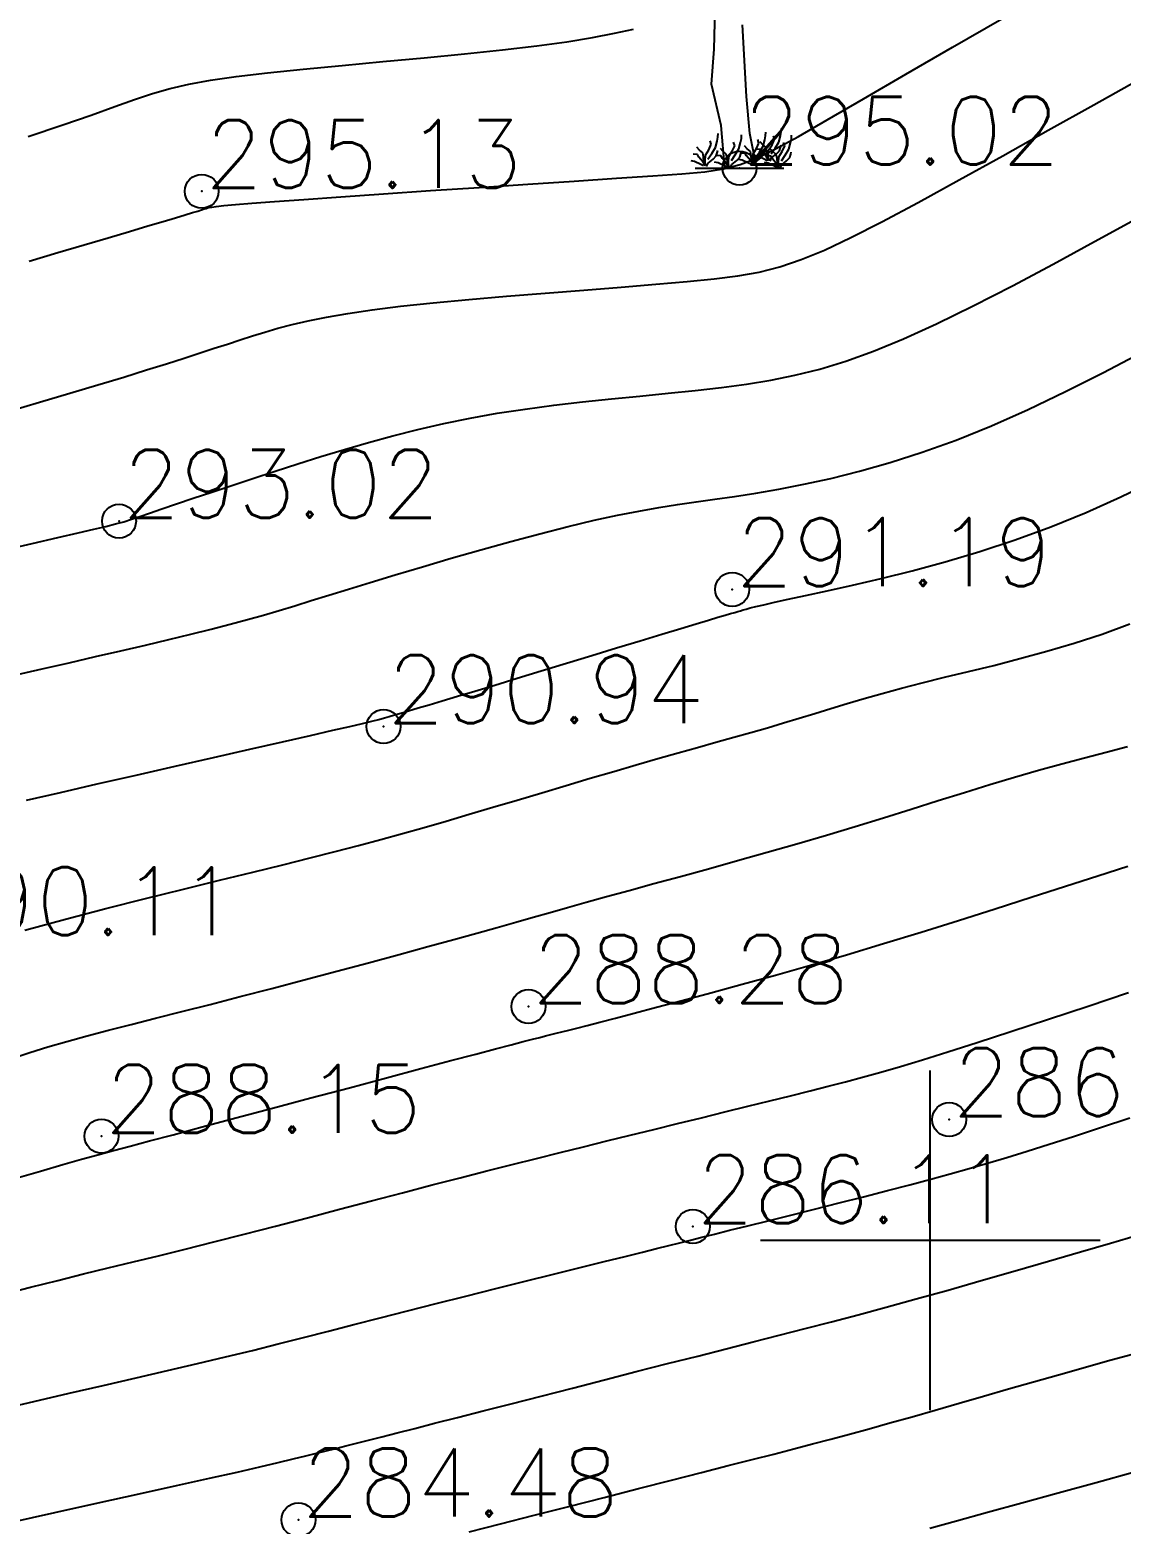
# Model space of a CAD drawing. Header units: millimetres. Extents: x 524954 to 526204, y 9523489 to 9524010.
# Drawn here: x 526086.74 to 526102.81, y 9523795.82 to 9523817.82 of the extents above; entities that cross this region are included whole.
import ezdxf

# ---------------------------------------------------------------- set-up
doc = ezdxf.new("R2010")
doc.units = ezdxf.units.MM
doc.header["$PDMODE"] = 32
doc.header["$PDSIZE"] = 0.5
doc.linetypes.add('ACAD_ISO12W100', pattern=[21, 12, -3, 0, -3, 0, -3])
for name, color, linetype in [('Arbre', 34, 'ACAD_ISO12W100'), ('Carroyage', 7, 'Continuous'), ('CN_01_00', 3, 'Continuous'), ('CN_02_00', 4, 'Continuous'), ('CN_05_00', 6, 'Continuous'), ('CN_10_00', 1, 'Continuous'), ('TopoAlt', 3, 'Continuous'), ('TOPOJIS', 7, 'Continuous')]:
    doc.layers.add(name, color=color, linetype=linetype)
doc.styles.add('Simplex 1.0', font='Simplex.shx', dxfattribs={"width": 0.99, "height": 1})

# ---------------------------------------------------------------- blocks, each defined once
blk = doc.blocks.new('TCPOINT M')
at = {"color": 0}
blk.add_point((0, 0), dxfattribs=at)
at = {"layer": 'TopoAlt', "style": 'Simplex 1.0', "width": 0.99}
blk.add_attdef('ALT', (0.15, 0.15), '', height=1, dxfattribs=at)
blk = doc.blocks.new('v088')
at = {"linetype": 'Continuous'}
for p, q in [((-0.373, 1.752), (-0.352, 2.542)), ((0.102, 1.053), (0.043, 2.109)), ((-0.412, 1.235), (-0.373, 1.752)), ((-0.268, 0.628), (-0.412, 1.235)), ((0.151, 0.506), (0.102, 1.053)), ((-0.213, 0), (-0.268, 0.628)), ((0.256, 0), (0.151, 0.506)), ((-0.654, 0), (0.654, 0))]:
    blk.add_line(p, q, dxfattribs=at)
at = {"color": 3, "linetype": 'Continuous'}
for p, q in [((-0.329, 0.397), (-0.317, 0.454)), ((-0.317, 0.454), (-0.315, 0.507)), ((0.029, 0.435), (0.031, 0.488)), ((0.373, 0.416), (0.385, 0.474)), ((0.385, 0.474), (0.387, 0.526)), ((0.517, 0.426), (0.5, 0.476)), ((0.579, 0.38), (0.603, 0.474)), ((0.603, 0.474), (0.615, 0.531)), ((0.615, 0.531), (0.618, 0.584)), ((0.765, 0.43), (0.767, 0.483)), ((-0.587, 0.264), (-0.627, 0.308)), ((-0.541, 0.224), (-0.587, 0.264)), ((-0.529, 0.166), (-0.541, 0.224)), ((-0.502, 0.188), (-0.452, 0.267)), ((-0.452, 0.267), (-0.416, 0.349)), ((-0.416, 0.349), (-0.433, 0.399)), ((-0.409, 0.214), (-0.353, 0.303)), ((-0.353, 0.303), (-0.329, 0.397)), ((-0.341, 0.178), (-0.327, 0.226)), ((-0.327, 0.226), (-0.32, 0.26)), ((-0.24, 0.245), (-0.281, 0.288)), ((-0.195, 0.204), (-0.24, 0.245)), ((-0.156, 0.168), (-0.106, 0.248)), ((-0.106, 0.248), (-0.07, 0.329)), ((-0.07, 0.329), (-0.087, 0.38)), ((-0.063, 0.195), (-0.007, 0.284)), ((-0.007, 0.284), (0.017, 0.377)), ((0.017, 0.377), (0.029, 0.435)), ((0.019, 0.207), (0.026, 0.24)), ((0.084, 0.216), (0.019, 0.221)), ((0.115, 0.284), (0.075, 0.327)), ((0.161, 0.243), (0.115, 0.284)), ((0.173, 0.185), (0.161, 0.243)), ((0.2, 0.207), (0.25, 0.286)), ((0.238, 0.151), (0.293, 0.233)), ((0.25, 0.286), (0.286, 0.368)), ((0.315, 0.274), (0.25, 0.279)), ((0.286, 0.368), (0.269, 0.418)), ((0.293, 0.233), (0.349, 0.322)), ((0.346, 0.341), (0.305, 0.385)), ((0.337, 0.236), (0.315, 0.274)), ((0.397, 0.163), (0.337, 0.236)), ((0.392, 0.301), (0.346, 0.341)), ((0.349, 0.322), (0.373, 0.416)), ((0.361, 0.197), (0.375, 0.245)), ((0.375, 0.245), (0.382, 0.279)), ((0.404, 0.243), (0.392, 0.301)), ((0.409, 0.175), (0.404, 0.243)), ((0.428, 0.183), (0.43, 0.264)), ((0.43, 0.264), (0.481, 0.344)), ((0.495, 0.24), (0.454, 0.284)), ((0.469, 0.209), (0.524, 0.291)), ((0.481, 0.344), (0.517, 0.426)), ((0.541, 0.2), (0.495, 0.24)), ((0.524, 0.291), (0.579, 0.38)), ((0.546, 0.209), (0.591, 0.255)), ((0.579, 0.163), (0.63, 0.243)), ((0.591, 0.255), (0.606, 0.303)), ((0.606, 0.303), (0.613, 0.337)), ((0.63, 0.243), (0.666, 0.325)), ((0.666, 0.325), (0.649, 0.375)), ((0.673, 0.19), (0.728, 0.279)), ((0.728, 0.279), (0.752, 0.373)), ((0.752, 0.373), (0.765, 0.43)), ((0.755, 0.202), (0.762, 0.236)), ((-0.661, 0.096), (-0.712, 0.106)), ((-0.618, 0.197), (-0.683, 0.202)), ((-0.567, 0.053), (-0.661, 0.096)), ((-0.596, 0.159), (-0.618, 0.197)), ((-0.536, 0.087), (-0.596, 0.159)), ((-0.527, 0.031), (-0.567, 0.053)), ((-0.5, 0.031), (-0.536, 0.087)), ((-0.524, 0.099), (-0.529, 0.166)), ((-0.505, 0.106), (-0.502, 0.188)), ((-0.5, 0.036), (-0.505, 0.106)), ((-0.483, 0.022), (-0.459, 0.072)), ((-0.464, 0.132), (-0.409, 0.214)), ((-0.459, 0.072), (-0.387, 0.132)), ((-0.387, 0.132), (-0.341, 0.178)), ((-0.315, 0.077), (-0.365, 0.087)), ((-0.272, 0.178), (-0.337, 0.183)), ((-0.221, 0.034), (-0.315, 0.077)), ((-0.25, 0.139), (-0.272, 0.178)), ((-0.19, 0.067), (-0.25, 0.139)), ((-0.18, 0.012), (-0.221, 0.034)), ((-0.183, 0.147), (-0.195, 0.204)), ((-0.154, 0.012), (-0.19, 0.067)), ((-0.178, 0.079), (-0.183, 0.147)), ((-0.159, 0.087), (-0.156, 0.168)), ((-0.154, 0.017), (-0.159, 0.087)), ((-0.137, 0.002), (-0.113, 0.053)), ((-0.118, 0.113), (-0.063, 0.195)), ((-0.113, 0.053), (-0.041, 0.113)), ((-0.041, 0.113), (0.005, 0.159)), ((0.041, 0.115), (-0.01, 0.125)), ((0.005, 0.159), (0.019, 0.207)), ((0.135, 0.072), (0.041, 0.115)), ((0.106, 0.178), (0.084, 0.216)), ((0.166, 0.106), (0.106, 0.178)), ((0.175, 0.05), (0.135, 0.072)), ((0.202, 0.05), (0.166, 0.106)), ((0.178, 0.118), (0.173, 0.185)), ((0.197, 0.125), (0.2, 0.207)), ((0.202, 0.055), (0.197, 0.125)), ((0.219, 0.041), (0.243, 0.091)), ((0.272, 0.173), (0.221, 0.183)), ((0.243, 0.091), (0.315, 0.151)), ((0.365, 0.13), (0.272, 0.173)), ((0.315, 0.151), (0.361, 0.197)), ((0.406, 0.108), (0.365, 0.13)), ((0.421, 0.072), (0.37, 0.082)), ((0.433, 0.108), (0.397, 0.163)), ((0.464, 0.173), (0.399, 0.178)), ((0.514, 0.029), (0.421, 0.072)), ((0.433, 0.113), (0.428, 0.183)), ((0.45, 0.099), (0.474, 0.149)), ((0.486, 0.135), (0.464, 0.173)), ((0.474, 0.149), (0.546, 0.209)), ((0.546, 0.063), (0.486, 0.135)), ((0.555, 0.007), (0.514, 0.029)), ((0.553, 0.142), (0.541, 0.2)), ((0.582, 0.007), (0.546, 0.063)), ((0.558, 0.075), (0.553, 0.142)), ((0.577, 0.082), (0.579, 0.163)), ((0.582, 0.012), (0.577, 0.082)), ((0.599, -0.002), (0.623, 0.048)), ((0.618, 0.108), (0.673, 0.19)), ((0.623, 0.048), (0.695, 0.108)), ((0.695, 0.108), (0.74, 0.154)), ((0.74, 0.154), (0.755, 0.202))]:
    blk.add_line(p, q, dxfattribs=at)

msp = doc.modelspace()

# ---------------------------------------------------------------- linework, layer by layer
at = {"layer": 'Carroyage'}
for p, q in [((526100, 9523797.5), (526100, 9523802.5)), ((526097.5, 9523800), (526102.5, 9523800))]:
    msp.add_line(p, q, dxfattribs=at)
at = {"layer": 'CN_01_00', "flags": 128}
for points, elevation in [([(526086.331, 9523810.154), (526086.776, 9523810.258), (526087.153, 9523810.344), (526087.452, 9523810.413), (526087.684, 9523810.467), (526087.863, 9523810.509), (526088.006, 9523810.546), (526088.126, 9523810.579), (526088.239, 9523810.614), (526088.361, 9523810.654), (526088.507, 9523810.704), (526088.688, 9523810.766), (526088.904, 9523810.84), (526089.15, 9523810.923), (526089.422, 9523811.016), (526089.716, 9523811.114), (526090.028, 9523811.217), (526090.353, 9523811.323), (526090.688, 9523811.431), (526091.028, 9523811.537), (526091.374, 9523811.642), (526091.727, 9523811.744), (526092.088, 9523811.843), (526092.457, 9523811.936), (526092.836, 9523812.023), (526093.225, 9523812.103), (526093.626, 9523812.175), (526094.038, 9523812.238), (526094.457, 9523812.293), (526094.881, 9523812.342), (526095.306, 9523812.387), (526095.726, 9523812.429), (526096.139, 9523812.47), (526096.54, 9523812.512), (526096.926, 9523812.557), (526097.294, 9523812.605), (526097.652, 9523812.663), (526098.008, 9523812.736), (526098.373, 9523812.827), (526098.755, 9523812.944), (526099.163, 9523813.09), (526099.606, 9523813.271), (526100.094, 9523813.492), (526100.633, 9523813.755), (526101.21, 9523814.053), (526101.811, 9523814.373), (526102.42, 9523814.704), (526103.024, 9523815.035)], 293), ([(526086.694, 9523806.48), (526087.192, 9523806.594), (526087.736, 9523806.717), (526088.306, 9523806.847), (526088.884, 9523806.979), (526089.449, 9523807.107), (526089.983, 9523807.229), (526090.465, 9523807.339), (526090.877, 9523807.433), (526091.204, 9523807.508), (526091.454, 9523807.566), (526091.642, 9523807.61), (526091.78, 9523807.643), (526091.883, 9523807.669), (526091.963, 9523807.69), (526092.035, 9523807.711), (526092.112, 9523807.734), (526092.206, 9523807.761), (526092.32, 9523807.795), (526092.459, 9523807.836), (526092.623, 9523807.885), (526092.816, 9523807.942), (526093.04, 9523808.009), (526093.296, 9523808.086), (526093.589, 9523808.174), (526093.917, 9523808.274), (526094.272, 9523808.382), (526094.642, 9523808.494), (526095.017, 9523808.608), (526095.383, 9523808.72), (526095.731, 9523808.826), (526096.049, 9523808.923), (526096.326, 9523809.006), (526096.552, 9523809.075), (526096.733, 9523809.129), (526096.873, 9523809.171), (526096.98, 9523809.202), (526097.061, 9523809.226), (526097.121, 9523809.243), (526097.167, 9523809.256), (526097.206, 9523809.268), (526097.244, 9523809.279), (526097.289, 9523809.292), (526097.35, 9523809.309), (526097.434, 9523809.33), (526097.55, 9523809.357), (526097.705, 9523809.393), (526097.907, 9523809.438), (526098.165, 9523809.494), (526098.483, 9523809.563), (526098.856, 9523809.645), (526099.276, 9523809.743), (526099.734, 9523809.857), (526100.221, 9523809.989), (526100.73, 9523810.14), (526101.25, 9523810.31), (526101.775, 9523810.502), (526102.295, 9523810.716), (526102.808, 9523810.945), (526103.309, 9523811.185)], 291), ([(526086.49, 9523802.682), (526086.744, 9523802.766), (526087.01, 9523802.847), (526087.289, 9523802.927), (526087.585, 9523803.008), (526087.899, 9523803.091), (526088.235, 9523803.177), (526088.595, 9523803.268), (526088.981, 9523803.366), (526089.397, 9523803.471), (526089.841, 9523803.586), (526090.307, 9523803.707), (526090.784, 9523803.833), (526091.262, 9523803.96), (526091.731, 9523804.085), (526092.182, 9523804.207), (526092.604, 9523804.322), (526092.987, 9523804.427), (526093.325, 9523804.521), (526093.625, 9523804.605), (526093.897, 9523804.682), (526094.153, 9523804.755), (526094.404, 9523804.827), (526094.66, 9523804.9), (526094.932, 9523804.976), (526095.232, 9523805.059), (526095.566, 9523805.151), (526095.932, 9523805.251), (526096.325, 9523805.357), (526096.737, 9523805.47), (526097.164, 9523805.589), (526097.599, 9523805.711), (526098.037, 9523805.836), (526098.471, 9523805.964), (526098.897, 9523806.092), (526099.314, 9523806.221), (526099.72, 9523806.348), (526100.117, 9523806.472), (526100.503, 9523806.593), (526100.879, 9523806.708), (526101.243, 9523806.817), (526101.596, 9523806.919), (526101.938, 9523807.013), (526102.269, 9523807.1), (526102.591, 9523807.185), (526102.905, 9523807.268)], 289), ([(526086.317, 9523799.194), (526086.751, 9523799.308), (526087.153, 9523799.409), (526087.531, 9523799.503), (526087.898, 9523799.592), (526088.263, 9523799.68), (526088.637, 9523799.771), (526089.032, 9523799.868), (526089.453, 9523799.975), (526089.899, 9523800.089), (526090.36, 9523800.209), (526090.831, 9523800.332), (526091.304, 9523800.456), (526091.772, 9523800.579), (526092.229, 9523800.698), (526092.666, 9523800.813), (526093.079, 9523800.919), (526093.47, 9523801.02), (526093.843, 9523801.114), (526094.202, 9523801.205), (526094.551, 9523801.292), (526094.895, 9523801.377), (526095.236, 9523801.462), (526095.58, 9523801.546), (526095.93, 9523801.632), (526096.281, 9523801.718), (526096.632, 9523801.804), (526096.977, 9523801.889), (526097.314, 9523801.972), (526097.638, 9523802.052), (526097.945, 9523802.128), (526098.232, 9523802.2), (526098.498, 9523802.267), (526098.752, 9523802.332), (526099.005, 9523802.4), (526099.271, 9523802.475), (526099.56, 9523802.559), (526099.885, 9523802.657), (526100.258, 9523802.774), (526100.69, 9523802.912), (526101.189, 9523803.074), (526101.74, 9523803.255), (526102.323, 9523803.448), (526102.919, 9523803.646)], 287), ([(526099.992, 9523795.759), (526100.389, 9523795.869), (526100.845, 9523795.994), (526101.349, 9523796.132), (526101.886, 9523796.279), (526102.444, 9523796.432), (526103.008, 9523796.588)], 283)]:
    msp.add_lwpolyline(points, dxfattribs=dict(at, elevation=elevation))
at = {"layer": 'CN_02_00', "flags": 128}
for points, elevation in [([(526086.717, 9523816.249), (526087.227, 9523816.42), (526087.647, 9523816.566), (526087.992, 9523816.69), (526088.286, 9523816.794), (526088.551, 9523816.882), (526088.81, 9523816.956), (526089.086, 9523817.021), (526089.403, 9523817.079), (526089.783, 9523817.134), (526090.242, 9523817.188), (526090.768, 9523817.243), (526091.341, 9523817.298), (526091.94, 9523817.353), (526092.547, 9523817.409), (526093.141, 9523817.466), (526093.701, 9523817.525), (526094.21, 9523817.585), (526094.65, 9523817.646), (526095.028, 9523817.708), (526095.351, 9523817.77), (526095.63, 9523817.83)], 296), ([(526086.425, 9523812.202), (526086.886, 9523812.337), (526087.33, 9523812.469), (526087.746, 9523812.594), (526088.125, 9523812.709), (526088.461, 9523812.813), (526088.756, 9523812.905), (526089.016, 9523812.988), (526089.249, 9523813.063), (526089.459, 9523813.132), (526089.654, 9523813.195), (526089.838, 9523813.255), (526090.019, 9523813.313), (526090.202, 9523813.37), (526090.395, 9523813.427), (526090.607, 9523813.483), (526090.843, 9523813.538), (526091.113, 9523813.592), (526091.425, 9523813.646), (526091.785, 9523813.698), (526092.202, 9523813.75), (526092.679, 9523813.8), (526093.205, 9523813.85), (526093.761, 9523813.897), (526094.332, 9523813.944), (526094.9, 9523813.989), (526095.449, 9523814.032), (526095.962, 9523814.074), (526096.422, 9523814.113), (526096.819, 9523814.153), (526097.166, 9523814.197), (526097.482, 9523814.255), (526097.787, 9523814.333), (526098.101, 9523814.438), (526098.443, 9523814.578), (526098.832, 9523814.761), (526099.288, 9523814.994), (526099.824, 9523815.28), (526100.425, 9523815.61), (526101.07, 9523815.968), (526101.738, 9523816.343), (526102.407, 9523816.718), (526103.056, 9523817.082)], 294), ([(526086.516, 9523808.319), (526086.923, 9523808.412), (526087.322, 9523808.503), (526087.71, 9523808.592), (526088.085, 9523808.678), (526088.445, 9523808.762), (526088.787, 9523808.843), (526089.111, 9523808.921), (526089.413, 9523808.996), (526089.692, 9523809.068), (526089.947, 9523809.137), (526090.185, 9523809.204), (526090.415, 9523809.272), (526090.646, 9523809.342), (526090.886, 9523809.417), (526091.146, 9523809.498), (526091.433, 9523809.587), (526091.756, 9523809.686), (526092.122, 9523809.797), (526092.522, 9523809.916), (526092.946, 9523810.04), (526093.383, 9523810.164), (526093.823, 9523810.287), (526094.254, 9523810.402), (526094.667, 9523810.508), (526095.05, 9523810.6), (526095.396, 9523810.675), (526095.71, 9523810.736), (526096.002, 9523810.787), (526096.28, 9523810.83), (526096.553, 9523810.87), (526096.83, 9523810.909), (526097.119, 9523810.951), (526097.43, 9523811), (526097.77, 9523811.058), (526098.138, 9523811.13), (526098.535, 9523811.217), (526098.958, 9523811.322), (526099.408, 9523811.45), (526099.882, 9523811.601), (526100.38, 9523811.781), (526100.901, 9523811.99), (526101.441, 9523812.231), (526101.994, 9523812.496), (526102.551, 9523812.777), (526103.103, 9523813.065)], 292), ([(526086.489, 9523800.898), (526086.901, 9523801.018), (526087.231, 9523801.114), (526087.503, 9523801.191), (526087.743, 9523801.258), (526087.973, 9523801.321), (526088.219, 9523801.386), (526088.504, 9523801.462), (526088.853, 9523801.554), (526089.282, 9523801.668), (526089.777, 9523801.8), (526090.318, 9523801.944), (526090.881, 9523802.095), (526091.447, 9523802.246), (526091.994, 9523802.391), (526092.5, 9523802.526), (526092.943, 9523802.644), (526093.308, 9523802.741), (526093.6, 9523802.818), (526093.83, 9523802.879), (526094.007, 9523802.925), (526094.144, 9523802.96), (526094.25, 9523802.987), (526094.336, 9523803.009), (526094.413, 9523803.027), (526094.491, 9523803.047), (526094.576, 9523803.068), (526094.677, 9523803.093), (526094.799, 9523803.124), (526094.95, 9523803.162), (526095.136, 9523803.21), (526095.364, 9523803.27), (526095.64, 9523803.342), (526095.97, 9523803.429), (526096.349, 9523803.529), (526096.771, 9523803.643), (526097.23, 9523803.768), (526097.72, 9523803.904), (526098.235, 9523804.05), (526098.767, 9523804.204), (526099.312, 9523804.367), (526099.864, 9523804.536), (526100.414, 9523804.708), (526100.956, 9523804.881), (526101.484, 9523805.05), (526101.991, 9523805.213), (526102.469, 9523805.367), (526102.911, 9523805.507)], 288), ([(526086.272, 9523797.502), (526086.802, 9523797.627), (526087.32, 9523797.748), (526087.823, 9523797.863), (526088.307, 9523797.974), (526088.771, 9523798.08), (526089.21, 9523798.183), (526089.625, 9523798.281), (526090.019, 9523798.377), (526090.398, 9523798.472), (526090.77, 9523798.566), (526091.14, 9523798.661), (526091.515, 9523798.757), (526091.9, 9523798.856), (526092.303, 9523798.96), (526092.727, 9523799.067), (526093.164, 9523799.178), (526093.604, 9523799.288), (526094.038, 9523799.397), (526094.455, 9523799.5), (526094.846, 9523799.598), (526095.2, 9523799.685), (526095.507, 9523799.762), (526095.761, 9523799.825), (526095.972, 9523799.877), (526096.152, 9523799.922), (526096.314, 9523799.963), (526096.471, 9523800.002), (526096.637, 9523800.044), (526096.824, 9523800.091), (526097.046, 9523800.146), (526097.312, 9523800.212), (526097.615, 9523800.287), (526097.947, 9523800.37), (526098.298, 9523800.458), (526098.658, 9523800.549), (526099.018, 9523800.64), (526099.369, 9523800.73), (526099.701, 9523800.817), (526100.007, 9523800.898), (526100.294, 9523800.976), (526100.571, 9523801.054), (526100.845, 9523801.133), (526101.128, 9523801.218), (526101.426, 9523801.31), (526101.75, 9523801.413), (526102.109, 9523801.529), (526102.507, 9523801.659), (526102.939, 9523801.801)], 286), ([(526093.209, 9523795.708), (526093.673, 9523795.824), (526094.168, 9523795.95), (526094.681, 9523796.081), (526095.199, 9523796.214), (526095.706, 9523796.344), (526096.188, 9523796.467), (526096.632, 9523796.581), (526097.027, 9523796.682), (526097.379, 9523796.771), (526097.697, 9523796.852), (526097.99, 9523796.928), (526098.267, 9523797), (526098.538, 9523797.072), (526098.813, 9523797.146), (526099.1, 9523797.224), (526099.407, 9523797.31), (526099.732, 9523797.402), (526100.072, 9523797.5), (526100.425, 9523797.601), (526100.786, 9523797.705), (526101.152, 9523797.81), (526101.521, 9523797.916), (526101.889, 9523798.02), (526102.253, 9523798.122), (526102.61, 9523798.222), (526102.956, 9523798.319)], 284)]:
    msp.add_lwpolyline(points, dxfattribs=dict(at, elevation=elevation))
at = {"layer": 'CN_05_00', "flags": 128}
for points, elevation in [([(526086.733, 9523814.414), (526087.156, 9523814.54), (526087.544, 9523814.656), (526087.895, 9523814.76), (526088.208, 9523814.853), (526088.478, 9523814.933), (526088.706, 9523815.001), (526088.888, 9523815.055), (526089.03, 9523815.097), (526089.137, 9523815.129), (526089.216, 9523815.153), (526089.271, 9523815.171), (526089.31, 9523815.183), (526089.337, 9523815.191), (526089.359, 9523815.198), (526089.382, 9523815.205), (526089.42, 9523815.212), (526089.488, 9523815.222), (526089.599, 9523815.234), (526089.77, 9523815.249), (526090.013, 9523815.269), (526090.344, 9523815.294), (526090.778, 9523815.325), (526091.321, 9523815.363), (526091.952, 9523815.406), (526092.64, 9523815.453), (526093.357, 9523815.501), (526094.073, 9523815.548), (526094.758, 9523815.594), (526095.383, 9523815.635), (526095.918, 9523815.67), (526096.343, 9523815.7), (526096.679, 9523815.731), (526096.955, 9523815.774), (526097.202, 9523815.838), (526097.448, 9523815.932), (526097.723, 9523816.067), (526098.058, 9523816.252), (526098.482, 9523816.496), (526099.016, 9523816.805), (526099.64, 9523817.166), (526100.329, 9523817.564), (526101.055, 9523817.981)], 295), ([(526086.452, 9523795.845), (526087.109, 9523795.993), (526087.748, 9523796.135), (526088.352, 9523796.268), (526088.904, 9523796.39), (526089.389, 9523796.497), (526089.795, 9523796.587), (526090.128, 9523796.663), (526090.4, 9523796.726), (526090.622, 9523796.779), (526090.806, 9523796.824), (526090.964, 9523796.863), (526091.107, 9523796.899), (526091.246, 9523796.935), (526091.393, 9523796.972), (526091.552, 9523797.012), (526091.728, 9523797.057), (526091.927, 9523797.107), (526092.152, 9523797.164), (526092.41, 9523797.229), (526092.703, 9523797.304), (526093.038, 9523797.389), (526093.416, 9523797.486), (526093.83, 9523797.592), (526094.272, 9523797.706), (526094.733, 9523797.824), (526095.203, 9523797.944), (526095.672, 9523798.065), (526096.133, 9523798.183), (526096.576, 9523798.295), (526096.994, 9523798.401), (526097.392, 9523798.502), (526097.778, 9523798.601), (526098.16, 9523798.699), (526098.544, 9523798.799), (526098.94, 9523798.903), (526099.353, 9523799.015), (526099.793, 9523799.136), (526100.262, 9523799.267), (526100.752, 9523799.406), (526101.249, 9523799.548), (526101.74, 9523799.69), (526102.213, 9523799.828), (526102.654, 9523799.956), (526103.05, 9523800.072)], 285)]:
    msp.add_lwpolyline(points, dxfattribs=dict(at, elevation=elevation))
at = {"layer": 'CN_10_00', "elevation": 290, "flags": 128}
msp.add_lwpolyline([(526086.671, 9523804.564), (526087.268, 9523804.727), (526087.863, 9523804.883), (526088.445, 9523805.031), (526089.005, 9523805.169), (526089.535, 9523805.299), (526090.025, 9523805.418), (526090.468, 9523805.528), (526090.87, 9523805.628), (526091.239, 9523805.723), (526091.583, 9523805.813), (526091.91, 9523805.901), (526092.229, 9523805.988), (526092.547, 9523806.078), (526092.872, 9523806.172), (526093.211, 9523806.271), (526093.561, 9523806.374), (526093.919, 9523806.48), (526094.279, 9523806.588), (526094.639, 9523806.696), (526094.994, 9523806.801), (526095.34, 9523806.903), (526095.672, 9523807), (526095.988, 9523807.091), (526096.287, 9523807.176), (526096.573, 9523807.256), (526096.845, 9523807.332), (526097.107, 9523807.405), (526097.358, 9523807.476), (526097.602, 9523807.546), (526097.838, 9523807.616), (526098.071, 9523807.686), (526098.302, 9523807.756), (526098.535, 9523807.828), (526098.776, 9523807.901), (526099.026, 9523807.975), (526099.292, 9523808.05), (526099.575, 9523808.128), (526099.88, 9523808.207), (526100.211, 9523808.288), (526100.563, 9523808.373), (526100.934, 9523808.464), (526101.32, 9523808.563), (526101.717, 9523808.671), (526102.121, 9523808.791), (526102.53, 9523808.925), (526102.938, 9523809.075)], dxfattribs=at)

# ---------------------------------------------------------------- block references
at = {"layer": 'Arbre'}
msp.add_blockref('v088', (526097.191, 9523815.786), dxfattribs=at)
at = {"layer": 'TOPOJIS'}
ref = msp.add_blockref('TCPOINT M', (526097.191, 9523815.786, 295.02), dxfattribs=at)
ref.add_attrib('ALT', '295.02', (526097.241, 9523815.836, 295.02), dxfattribs={"layer": 'TopoAlt', "height": 1, "style": 'Simplex 1.0', "width": 0.99})
ref = msp.add_blockref('TCPOINT M', (526089.273, 9523815.443, 295.13), dxfattribs=at)
ref.add_attrib('ALT', '295.13', (526089.323, 9523815.493, 295.13), dxfattribs={"layer": 'TopoAlt', "height": 1, "style": 'Simplex 1.0', "width": 0.99})
ref = msp.add_blockref('TCPOINT M', (526088.056, 9523810.588, 293.02), dxfattribs=at)
ref.add_attrib('ALT', '293.02', (526088.106, 9523810.638, 293.02), dxfattribs={"layer": 'TopoAlt', "height": 1, "style": 'Simplex 1.0', "width": 0.99})
ref = msp.add_blockref('TCPOINT M', (526097.085, 9523809.582, 291.19), dxfattribs=at)
ref.add_attrib('ALT', '291.19', (526097.135, 9523809.632, 291.19), dxfattribs={"layer": 'TopoAlt', "height": 1, "style": 'Simplex 1.0', "width": 0.99})
ref = msp.add_blockref('TCPOINT M', (526091.951, 9523807.563, 290.94), dxfattribs=at)
ref.add_attrib('ALT', '290.94', (526092.001, 9523807.613, 290.94), dxfattribs={"layer": 'TopoAlt', "height": 1, "style": 'Simplex 1.0', "width": 0.99})
ref = msp.add_blockref('TCPOINT M', (526085.087, 9523804.442, 290.11), dxfattribs=at)
ref.add_attrib('ALT', '290.11', (526085.137, 9523804.492, 290.11), dxfattribs={"layer": 'TopoAlt', "height": 1, "style": 'Simplex 1.0', "width": 0.99})
ref = msp.add_blockref('TCPOINT M', (526094.086, 9523803.442, 288.28), dxfattribs=at)
ref.add_attrib('ALT', '288.28', (526094.136, 9523803.492, 288.28), dxfattribs={"layer": 'TopoAlt', "height": 1, "style": 'Simplex 1.0', "width": 0.99})
ref = msp.add_blockref('TCPOINT M', (526100.278, 9523801.776, 286.48), dxfattribs=at)
ref.add_attrib('ALT', '286.48', (526100.328, 9523801.826, 286.48), dxfattribs={"layer": 'TopoAlt', "height": 1, "style": 'Simplex 1.0', "width": 0.99})
ref = msp.add_blockref('TCPOINT M', (526087.797, 9523801.532, 288.15), dxfattribs=at)
ref.add_attrib('ALT', '288.15', (526087.847, 9523801.582, 288.15), dxfattribs={"layer": 'TopoAlt', "height": 1, "style": 'Simplex 1.0', "width": 0.99})
ref = msp.add_blockref('TCPOINT M', (526096.504, 9523800.202, 286.11), dxfattribs=at)
ref.add_attrib('ALT', '286.11', (526096.554, 9523800.252, 286.11), dxfattribs={"layer": 'TopoAlt', "height": 1, "style": 'Simplex 1.0', "width": 0.99})
ref = msp.add_blockref('TCPOINT M', (526090.697, 9523795.882, 284.48), dxfattribs=at)
ref.add_attrib('ALT', '284.48', (526090.747, 9523795.932, 284.48), dxfattribs={"layer": 'TopoAlt', "height": 1, "style": 'Simplex 1.0', "width": 0.99})

doc.saveas('drawing.dxf')
